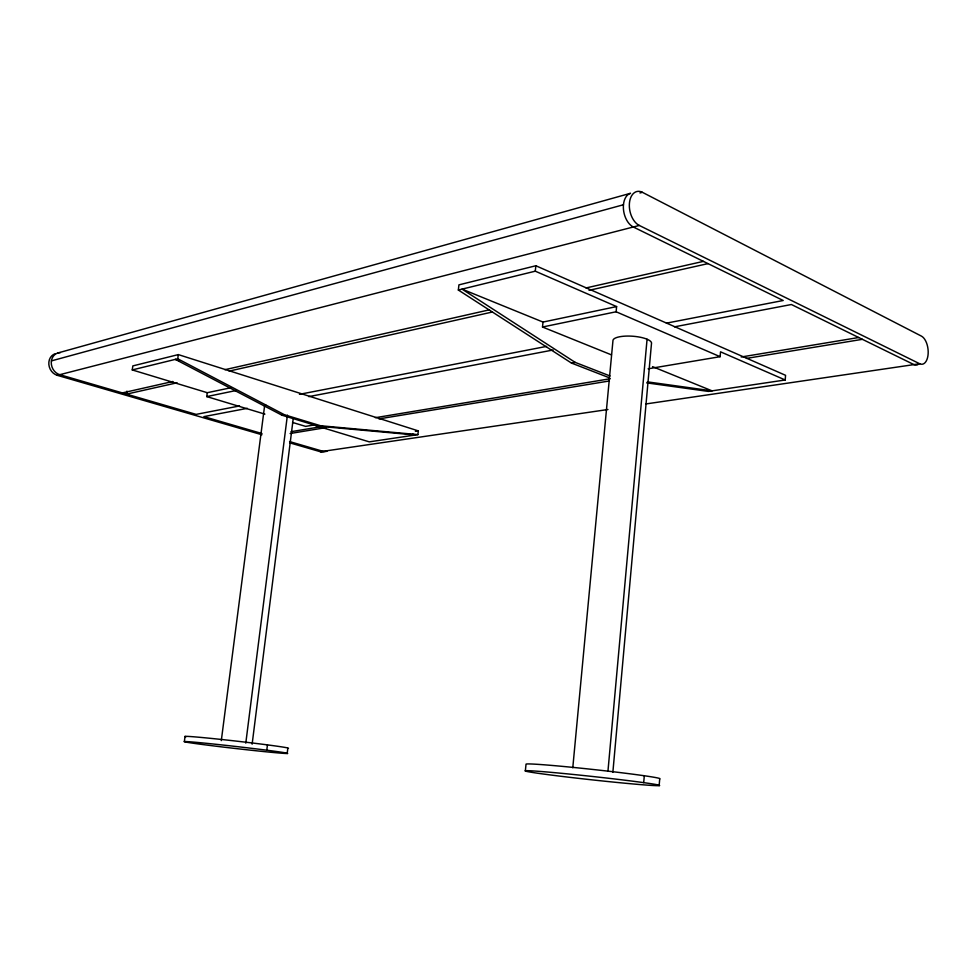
<?xml version="1.0" encoding="UTF-8"?>
<svg xmlns="http://www.w3.org/2000/svg" width="977" height="977" viewBox="0 0 977 977"><rect width="100%" height="100%" fill="white"/><g stroke="black" fill="none" stroke-linecap="round" stroke-linejoin="round"><path stroke-width="1.47" d="M646.664 382.874L708.362 391.411L785.203 379.98L785.557 375.315L535.848 265.756L458.921 284.869L458.347 290.035L571.472 363.065L609.037 377.672M648.105 368.805L720.122 356.69L720.525 351.818L785.203 379.98M659.133 785.63A67.45 1.698 6.2 0 0 564.816 773.625A67.45 1.698 6.2 0 0 553.287 775.323A67.45 1.698 6.2 0 0 659.133 785.63L659.719 778.889A67.413 1.978 6.2 0 0 596.898 769.9A67.413 1.978 6.2 0 0 526.029 764.185L525.357 770.865M643.696 782.675L644.307 775.738M607.95 771.244L647.067 339.239M612.872 772.209L651.464 343.745A19.345 5.728 4.1 0 0 633.829 336.32A19.345 5.728 4.1 0 0 612.994 340.265L572.778 767.8M720.122 356.69L616.121 311.773L616.609 306.583L535.286 271.179L458.347 290.035M611.443 354.859L542.504 327.014L543.017 322.068L616.609 306.583M535.286 271.179L535.848 265.756M311.81 424.421L369.269 441.86L417.912 434.618L418.339 430.894L178.315 354.602L132.835 365.911L132.249 369.929L207.283 392.705L230.89 387.735M287.177 753.499A52.013 1.026 6.5 0 0 215.941 744.291A52.013 1.026 6.5 0 0 204.645 744.779A52.013 1.026 6.5 0 0 287.177 753.499L287.812 748.358A51.976 1.185 6.5 0 0 234.724 740.932A51.976 1.185 6.5 0 0 185.96 736.792M266.782 750.214L267.442 744.914M245.789 743.143L287.409 415.14M252.127 744.193L293.161 419.157M221.303 740.603L264.657 405.418M184.36 741.58L185.044 736.377M264.901 414.126L206.758 396.589L207.283 392.705M132.249 369.929L177.741 358.791L178.315 354.602M126.961 391.13L126.534 394.134L177.093 382.776M57.826 352.99L630.531 193.287A17.696 11.052 78 0 0 623.448 209.237A17.696 11.052 78 0 0 633.316 226.994L783.2 300.501L666.387 323.155M639.972 192.97L642.365 192.31L921.409 336.112A14.423 7.547 83.3 0 1 928.15 353.772A14.423 7.547 83.3 0 1 919.699 363.762L645.638 403.99M51.39 360.892L623.473 204.743M55.359 353.686A11.406 9.843 67.9 0 0 48.85 364.47A11.406 9.843 67.9 0 0 57.289 375.327L639.3 225.455L919.699 363.762M122.369 392.913L172.892 381.482M224.905 369.697L489.416 309.819M586.017 287.946L703.416 261.372M229.143 371.101L492.371 312.017M589.033 290.328L708.007 263.619M206.758 396.589L236.263 390.482M542.504 327.014L616.121 311.773M239.548 405.956L196.121 414.382L59.756 374.692A11.431 9.855 68 0 1 51.268 362.345A11.431 9.855 68 0 1 60.391 352.636M299.45 394.329L546.57 346.395M247.328 408.337L203.863 416.629L262.007 433.556M308.781 396.613L553.092 349.998M674.496 326.831L791.407 304.519L913.935 364.604A14.374 7.56 83.3 0 0 917.867 364.641M179.658 360.733L175.347 359.377L281.987 415.213L284.466 414.761L320.603 425.752L417.912 434.618M571.472 363.065L575.209 362.394L610.002 375.962M315.876 424.665L305.606 426.387L292.526 422.443M281.987 415.213L318.099 426.18L320.603 425.752M291.048 431.687L322.666 426.436M375.363 417.692L610.246 378.734M741.238 356.996L858.685 337.517M290.132 433.507L326.281 427.56M378.978 418.889L609.392 380.969M746.428 358.412L862.373 339.324M415.384 431.345L418.339 430.894M289.668 442.813L320.358 451.728L607.95 409.51M318.099 426.18L415.372 434.997L412.465 434.081M647.397 381.86L712.086 390.861L652.563 366.644M289.558 441.567L323.069 451.325A9.892 7.694 80.7 0 0 327.063 451.154M57.289 375.327L261.897 434.753M543.017 322.068L462.048 289.119L575.209 362.394M177.741 358.791L284.466 414.761M264.718 406.347A15.07 3.517 7.7 0 1 265.597 404.637M639.3 225.455A17.757 11.052 78.1 0 1 629.432 203.143A17.757 11.052 78.1 0 1 642.365 192.31M324.34 451.557A9.88 7.694 80.7 0 1 320.358 451.728"/></g></svg>
